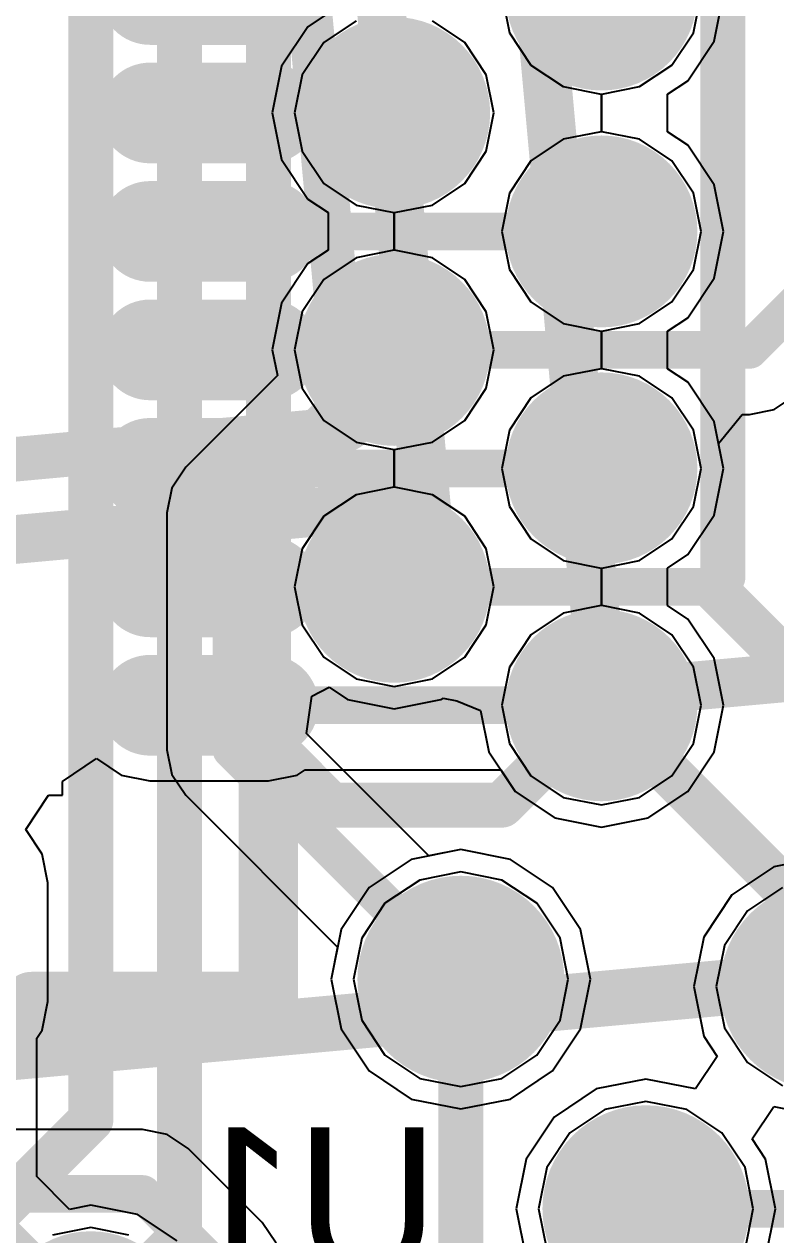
# Model space of a CAD drawing. Header units: millimetres. Extents: x 6 to 417, y 41 to 311.
# Drawn here: x 106.775 to 109.314, y 93.512 to 97.6 of the extents above; entities that cross this region are included whole.
import ezdxf

# ---------------------------------------------------------------- set-up
doc = ezdxf.new("R2010")
doc.units = ezdxf.units.MM
for name, color, linetype in [('BottomLayer', 5, 'Continuous'), ('BottomOverlay', 54, 'Continuous'), ('BottomPaste', 16, 'Continuous'), ('BottomSolder', 6, 'Continuous'), ('DrillDrawing', 1, 'Continuous'), ('KeepOutLayer', 6, 'Continuous'), ('Mechanical4', 56, 'Continuous'), ('MidLayer1', 16, 'Continuous'), ('MidLayer2', 76, 'Continuous'), ('MultiLayer', 9, 'Continuous'), ('TopLayer', 1, 'Continuous'), ('TopOverlay', 2, 'Continuous'), ('TopSolder', 216, 'Continuous')]:
    doc.layers.add(name, color=color, linetype=linetype)

msp = doc.modelspace()

# ---------------------------------------------------------------- linework, layer by layer
at = {"layer": 'BottomLayer'}
for p, q in [((109.30826754, 96.29887522), (109.37888716, 96.34606334)), ((109.12016784, 96.18413072), (109.20073664, 96.28230425999999)), ((109.20073664, 96.28230425999999), (109.22496316, 96.28230425999999)), ((109.22496316, 96.28230425999999), (109.30826754, 96.29887522)), ((109.1369039, 96.09999067999999), (109.12016784, 96.18413072)), ((109.1055476, 95.94235828), (109.1369039, 96.09999067999999)), ((109.01625644, 95.8087238), (109.1055476, 95.94235828)), ((108.94857306, 95.76349909999999), (109.01625644, 95.8087238)), ((108.94857306, 95.6364991), (108.94857306, 95.76349909999999)), ((109.01625898, 95.59127185999999), (108.94857306, 95.6364991)), ((109.10555014, 95.45763738), (109.01625898, 95.59127185999999)), ((109.13690644, 95.30000498), (109.10555014, 95.45763738)), ((109.10555014, 95.14237258), (109.13690644, 95.30000498)), ((106.90400006, 95.0424185), (107.01974786, 95.11975896)), ((107.01974786, 95.11975896), (107.1024401, 95.0645038)), ((109.01625898, 95.00873809999999), (109.10555014, 95.14237258)), ((107.69752654, 95.0645038), (107.7241813, 95.08231427999999)), ((107.7241813, 95.08231427999999), (108.38456352, 95.08231427999999)), ((108.38456352, 95.08231427999999), (108.43372522, 95.00873809999999)), ((106.90400006, 94.99599746), (106.90400006, 95.0424185)), ((107.1024401, 95.0645038), (107.19998372, 95.04510074)), ((107.19998372, 95.04510074), (107.59998292, 95.04510074)), ((107.59998292, 95.04510074), (107.69752654, 95.0645038)), ((108.43372522, 95.00873809999999), (108.5673597, 94.91944694)), ((108.8826245, 94.91944694), (109.01625898, 95.00873809999999)), ((106.78022078, 94.88023188), (106.85757394, 94.99599746)), ((106.85757394, 94.99599746), (106.90400006, 94.99599746)), ((108.5673597, 94.91944694), (108.7249921, 94.88809064)), ((108.7249921, 94.88809064), (108.8826245, 94.91944694)), ((106.83547594, 94.79753964), (106.78022078, 94.88023188)), ((106.854879, 94.69999602), (106.83547594, 94.79753964)), ((108.2499994, 94.81281265999999), (108.08245592, 94.77948531999999)), ((108.41754288, 94.77948531999999), (108.2499994, 94.81281265999999)), ((108.08245592, 94.77948531999999), (107.94041912, 94.68458075999999)), ((108.55957968, 94.68458075999999), (108.41754288, 94.77948531999999)), ((109.30745728, 94.7544841), (109.16542048, 94.65957954)), ((109.47500076, 94.78781144), (109.30745728, 94.7544841)), ((106.854879, 94.29999681999999), (106.854879, 94.69999602)), ((107.94041912, 94.68458075999999), (107.84551456, 94.54254395999999)), ((108.65448424, 94.54254395999999), (108.55957968, 94.68458075999999)), ((109.16542048, 94.65957954), (109.07051592, 94.51754274)), ((107.84551456, 94.54254395999999), (107.81218722, 94.37500048)), ((108.68781158, 94.37500048), (108.65448424, 94.54254395999999)), ((109.07051592, 94.51754274), (109.03718858, 94.34999925999999)), ((107.81218722, 94.37500048), (107.84551456, 94.20745699999999)), ((108.65448424, 94.20745699999999), (108.68781158, 94.37500048)), ((109.03718858, 94.34999925999999), (109.07051592, 94.18245578)), ((106.83547594, 94.2024532), (106.854879, 94.29999681999999)), ((106.81766546, 94.17579844), (106.83547594, 94.2024532)), ((107.84551456, 94.20745699999999), (107.94041912, 94.06542019999999)), ((108.55957968, 94.06542019999999), (108.65448424, 94.20745699999999)), ((109.07051592, 94.18245578), (109.11598446, 94.1144041)), ((106.81766546, 93.708474), (106.81766546, 94.17579844)), ((109.11598446, 94.1144041), (109.04254036, 94.0044856)), ((107.94041912, 94.06542019999999), (108.08245592, 93.97051563999999)), ((108.41754288, 93.97051563999999), (108.55957968, 94.06542019999999)), ((108.87499942, 94.03781294), (108.70745594, 94.0044856)), ((109.04254036, 94.0044856), (108.87499942, 94.03781294)), ((108.70745594, 94.0044856), (108.56541914, 93.90958103999999)), ((108.08245592, 93.97051563999999), (108.2499994, 93.93718829999999)), ((108.2499994, 93.93718829999999), (108.41754288, 93.97051563999999)), ((109.23401572, 93.83559591999999), (109.30745982, 93.94551442)), ((109.30745982, 93.94551442), (109.47500076, 93.91218708)), ((108.56541914, 93.90958103999999), (108.47051458, 93.76754423999999)), ((109.27948426, 93.76754423999999), (109.23401572, 93.83559591999999)), ((108.47051458, 93.76754423999999), (108.43718724, 93.60000076)), ((109.3128116, 93.60000076), (109.27948426, 93.76754423999999)), ((106.92845264, 93.59768681999999), (106.81766546, 93.708474)), ((106.99997904, 93.61191335999999), (106.92845264, 93.59768681999999)), ((107.15761144, 93.58055705999999), (106.99997904, 93.61191335999999)), ((107.29124592, 93.49126589999999), (107.15761144, 93.58055705999999)), ((108.43718724, 93.60000076), (108.47051458, 93.43245728)), ((109.27948426, 93.43245728), (109.3128116, 93.60000076))]:
    msp.add_line(p, q, dxfattribs=at)
for points, const_width in [([(108.59798702, 97.69999256, 1), (108.85198702, 97.69999256, 1)], 0.254), ([(107.89797826, 97.29998828, 1), (108.15197826, 97.29998828, 1)], 0.254), ([(107.14998382, 97.29999335999999, 1), (107.24998362, 97.29999335999999, 1)], 0.0999998), ([(107.54998302, 97.29999335999999, 1), (107.64998282, 97.29999335999999, 1)], 0.0999998), ([(107.39322946, 97.29998828, 1), (107.45672946, 97.29998828, 1)], 0.0635), ([(107.99322826, 97.29998828, 1), (108.05672826, 97.29998828, 1)], 0.0635), ([(108.59798956, 96.89999415999999, 1), (108.85198956, 96.89999415999999, 1)], 0.254), ([(107.14998382, 96.89999415999999, 1), (107.24998362, 96.89999415999999, 1)], 0.0999998), ([(107.54998302, 96.89999415999999, 1), (107.64998282, 96.89999415999999, 1)], 0.0999998), ([(107.39322946, 96.89999415999999, 1), (107.45672946, 96.89999415999999, 1)], 0.0635), ([(108.69323956, 96.89999415999999, 1), (108.75673956, 96.89999415999999, 1)], 0.0635), ([(107.89797826, 96.49998733999999, 1), (108.15197826, 96.49998733999999, 1)], 0.254), ([(107.14998382, 96.49999496, 1), (107.24998362, 96.49999496, 1)], 0.0999998), ([(107.54998302, 96.49999496, 1), (107.64998282, 96.49999496, 1)], 0.0999998), ([(107.39322946, 96.49999496, 1), (107.45672946, 96.49999496, 1)], 0.0635), ([(107.99322826, 96.49999496, 1), (108.05672826, 96.49999496, 1)], 0.0635), ([(107.99322826, 96.49998733999999, 1), (108.05672826, 96.49998733999999, 1)], 0.0635), ([(109.19321316, 96.49998733999999, 1), (109.25671316, 96.49998733999999, 1)], 0.0635), ([(109.19321316, 96.49998733999999, 1), (109.25671316, 96.49998733999999, 1)], 0.0635), ([(108.59798956, 96.09999067999999, 1), (108.85198956, 96.09999067999999, 1)], 0.254), ([(107.14998382, 96.09999576, 1), (107.24998362, 96.09999576, 1)], 0.0999998), ([(107.54998302, 96.09999576, 1), (107.64998282, 96.09999576, 1)], 0.0999998), ([(107.39322946, 96.09999576, 1), (107.45672946, 96.09999576, 1)], 0.0635), ([(107.39323454, 96.09999067999999, 1), (107.45673454, 96.09999067999999, 1)], 0.0635), ([(107.39323454, 96.09999067999999, 1), (107.45673454, 96.09999067999999, 1)], 0.0635), ([(108.69323956, 96.09999067999999, 1), (108.75673956, 96.09999067999999, 1)], 0.0635), ([(108.69323956, 96.09999067999999, 1), (108.75673956, 96.09999067999999, 1)], 0.0635), ([(108.69324718, 96.0999983, 1), (108.75674718, 96.0999983, 1)], 0.0635), ([(107.89797826, 95.6999864, 1), (108.15197826, 95.6999864, 1)], 0.254), ([(107.14998382, 95.69999655999999, 1), (107.24998362, 95.69999655999999, 1)], 0.0999998), ([(107.54998302, 95.69999655999999, 1), (107.64998282, 95.69999655999999, 1)], 0.0999998), ([(107.39322946, 95.69999401999999, 1), (107.45672946, 95.69999401999999, 1)], 0.0635), ([(107.99322826, 95.69999401999999, 1), (108.05672826, 95.69999401999999, 1)], 0.0635), ([(108.5979921, 95.30000498, 1), (108.8519921, 95.30000498, 1)], 0.254), ([(107.14998382, 95.29999735999999, 1), (107.24998362, 95.29999735999999, 1)], 0.0999998), ([(107.54998302, 95.29999735999999, 1), (107.64998282, 95.29999735999999, 1)], 0.0999998), ([(107.36823332, 95.29999735999999, 1), (107.43173332, 95.29999735999999, 1)], 0.0635), ([(108.69323448, 95.29999735999999, 1), (108.75673448, 95.29999735999999, 1)], 0.0635), ([(108.1102994, 94.37500048, 1), (108.3896994, 94.37500048, 1)], 0.2794), ([(109.33530076, 94.34999925999999, 1), (109.61470076, 94.34999925999999, 1)], 0.2794), ([(108.73529942, 93.60000076, 1), (109.01469942, 93.60000076, 1)], 0.2794)]:
    msp.add_lwpolyline(points, format="xyb", close=True, dxfattribs=dict(at, const_width=const_width))
for points, const_width in [([(107.59998292, 97.29999335999999), (107.19998372, 97.29999335999999)], 0.1999996), ([(107.42497946, 97.29998828), (108.02497826, 97.29998828)], 0.127), ([(109.22496316, 96.49998733999999), (109.97499214, 97.25001632)], 0.127), ([(107.59998292, 96.89999415999999), (107.19998372, 96.89999415999999)], 0.1999996), ([(107.42497946, 96.89999415999999), (108.72498956, 96.89999415999999)], 0.127), ([(107.59998292, 96.49999496), (107.19998372, 96.49999496)], 0.1999996), ([(107.42497946, 96.49999496), (108.02497826, 96.49999496)], 0.127), ([(108.02497826, 96.49998733999999), (109.22496316, 96.49998733999999)], 0.127), ([(107.59998292, 96.09999576), (107.19998372, 96.09999576)], 0.1999996), ([(107.42497946, 96.09999576), (107.42498454, 96.09999067999999)], 0.127), ([(107.42498454, 96.09999067999999), (108.72498956, 96.09999067999999)], 0.127), ([(108.72498956, 96.09999067999999), (108.72499718, 96.0999983)], 0.127), ([(107.59998292, 95.69999655999999), (107.19998372, 95.69999655999999)], 0.1999996), ([(107.42497946, 95.69999401999999), (108.02497826, 95.69999401999999)], 0.127), ([(107.59998292, 95.29999735999999), (107.19998372, 95.29999735999999)], 0.1999996), ([(107.39998332, 95.29999735999999), (108.72498448, 95.29999735999999)], 0.127), ([(106.59998238, 93.59999567999999), (106.99997904, 93.19999901999999)], 0.1524)]:
    msp.add_lwpolyline(points, dxfattribs=dict(at, const_width=const_width))
at = {"layer": 'BottomOverlay', "const_width": 0.1999996}
for points in [[(107.59998292, 94.29999681999999), (107.59998292, 95.09999776)], [(106.79998198, 94.29999681999999), (107.59998292, 94.29999681999999)]]:
    msp.add_lwpolyline(points, dxfattribs=at)
at = {"layer": 'BottomOverlay', "const_width": 0.0999998}
for points in [[(107.54998302, 95.09999776, 1), (107.64998282, 95.09999776, 1)], [(106.74998208, 94.29999681999999, 1), (106.84998188, 94.29999681999999, 1)], [(107.54998302, 94.29999681999999, 1), (107.64998282, 94.29999681999999, 1)], [(107.54998302, 94.29999681999999, 1), (107.64998282, 94.29999681999999, 1)]]:
    msp.add_lwpolyline(points, format="xyb", close=True, dxfattribs=at)
at = {"layer": 'BottomPaste', "const_width": 0.0999998}
for points in [[(107.59998292, 97.29999335999999), (107.19998372, 97.29999335999999)], [(107.59998292, 96.89999415999999), (107.19998372, 96.89999415999999)], [(107.59998292, 96.49999496), (107.19998372, 96.49999496)], [(107.59998292, 96.09999576), (107.19998372, 96.09999576)], [(107.59998292, 95.69999655999999), (107.19998372, 95.69999655999999)], [(107.59998292, 95.29999735999999), (107.19998372, 95.29999735999999)]]:
    msp.add_lwpolyline(points, dxfattribs=at)
at = {"layer": 'BottomPaste', "const_width": 0.0499999}
for points in [[(107.17498504, 97.29999335999999, 1), (107.2249824, 97.29999335999999, 1)], [(107.57498424, 97.29999335999999, 1), (107.6249816, 97.29999335999999, 1)], [(107.17498504, 96.89999415999999, 1), (107.2249824, 96.89999415999999, 1)], [(107.57498424, 96.89999415999999, 1), (107.6249816, 96.89999415999999, 1)], [(107.17498504, 96.49999496, 1), (107.2249824, 96.49999496, 1)], [(107.57498424, 96.49999496, 1), (107.6249816, 96.49999496, 1)], [(107.17498504, 96.09999576, 1), (107.2249824, 96.09999576, 1)], [(107.57498424, 96.09999576, 1), (107.6249816, 96.09999576, 1)], [(107.17498504, 95.69999655999999, 1), (107.2249824, 95.69999655999999, 1)], [(107.57498424, 95.69999655999999, 1), (107.6249816, 95.69999655999999, 1)], [(107.17498504, 95.29999735999999, 1), (107.2249824, 95.29999735999999, 1)], [(107.57498424, 95.29999735999999, 1), (107.6249816, 95.29999735999999, 1)]]:
    msp.add_lwpolyline(points, format="xyb", close=True, dxfattribs=at)
at = {"layer": 'BottomSolder'}
for points, const_width in [([(108.56298836, 97.69999256, 1), (108.88698568, 97.69999256, 1)], 0.32399986), ([(107.11498516, 97.69999256, 1), (107.28498228, 97.69999256, 1)], 0.16999966), ([(107.51498436, 97.69999256, 1), (107.68498148, 97.69999256, 1)], 0.16999966), ([(107.8629796, 97.29998828, 1), (108.18697692, 97.29998828, 1)], 0.32399986), ([(107.11498516, 97.29999335999999, 1), (107.28498228, 97.29999335999999, 1)], 0.16999966), ([(107.51498436, 97.29999335999999, 1), (107.68498148, 97.29999335999999, 1)], 0.16999966), ([(108.5629909, 96.89999415999999, 1), (108.88698822, 96.89999415999999, 1)], 0.32399986), ([(107.11498516, 96.89999415999999, 1), (107.28498228, 96.89999415999999, 1)], 0.16999966), ([(107.51498436, 96.89999415999999, 1), (107.68498148, 96.89999415999999, 1)], 0.16999966), ([(107.8629796, 96.49998733999999, 1), (108.18697692, 96.49998733999999, 1)], 0.32399986), ([(107.11498516, 96.49999496, 1), (107.28498228, 96.49999496, 1)], 0.16999966), ([(107.51498436, 96.49999496, 1), (107.68498148, 96.49999496, 1)], 0.16999966), ([(108.5629909, 96.09999067999999, 1), (108.88698822, 96.09999067999999, 1)], 0.32399986), ([(107.11498516, 96.09999576, 1), (107.28498228, 96.09999576, 1)], 0.16999966), ([(107.51498436, 96.09999576, 1), (107.68498148, 96.09999576, 1)], 0.16999966), ([(107.8629796, 95.6999864, 1), (108.18697692, 95.6999864, 1)], 0.32399986), ([(107.11498516, 95.69999655999999, 1), (107.28498228, 95.69999655999999, 1)], 0.16999966), ([(107.51498436, 95.69999655999999, 1), (107.68498148, 95.69999655999999, 1)], 0.16999966), ([(108.56299344, 95.30000498, 1), (108.88699076, 95.30000498, 1)], 0.32399986), ([(107.11498516, 95.29999735999999, 1), (107.28498228, 95.29999735999999, 1)], 0.16999966), ([(107.51498436, 95.29999735999999, 1), (107.68498148, 95.29999735999999, 1)], 0.16999966), ([(108.07530074, 94.37500048, 1), (108.42469806, 94.37500048, 1)], 0.34939986), ([(109.3003021, 94.34999925999999, 1), (109.64969942, 94.34999925999999, 1)], 0.34939986), ([(108.70030076, 93.60000076, 1), (109.04969808, 93.60000076, 1)], 0.34939986), ([(106.83798038, 93.19999901999999, 1), (107.1619777, 93.19999901999999, 1)], 0.32399986)]:
    msp.add_lwpolyline(points, format="xyb", close=True, dxfattribs=dict(at, const_width=const_width))
at = {"layer": 'BottomSolder', "const_width": 0.33999932}
for points in [[(107.59998292, 97.69999256), (107.19998372, 97.69999256)], [(107.59998292, 97.29999335999999), (107.19998372, 97.29999335999999)], [(107.59998292, 96.89999415999999), (107.19998372, 96.89999415999999)], [(107.59998292, 96.49999496), (107.19998372, 96.49999496)], [(107.59998292, 96.09999576), (107.19998372, 96.09999576)], [(107.59998292, 95.69999655999999), (107.19998372, 95.69999655999999)], [(107.59998292, 95.29999735999999), (107.19998372, 95.29999735999999)]]:
    msp.add_lwpolyline(points, dxfattribs=at)
at = {"layer": 'DrillDrawing', "const_width": 0.0999998}
for points in [[(119.98573666, 98.99999758, -39.99635117031188), (119.98573666, 101.00000374)], [(119.98186824, 99.00000012, -39.98872022724051), (119.98186824, 101.0000012)]]:
    msp.add_lwpolyline(points, format="xyb", dxfattribs=at)
at = {"layer": 'DrillDrawing', "const_width": 0.1524}
for points in [[(108.64878702, 97.69999256, 1), (108.80118702, 97.69999256, 1)], [(107.94877826, 97.29998828, 1), (108.10117826, 97.29998828, 1)], [(108.64878956, 96.89999415999999, 1), (108.80118956, 96.89999415999999, 1)], [(107.94877826, 96.49998733999999, 1), (108.10117826, 96.49998733999999, 1)], [(108.64878956, 96.09999067999999, 1), (108.80118956, 96.09999067999999, 1)], [(107.94877826, 95.6999864, 1), (108.10117826, 95.6999864, 1)], [(108.6487921, 95.30000498, 1), (108.8011921, 95.30000498, 1)], [(108.1737994, 94.37500048, 1), (108.3261994, 94.37500048, 1)], [(108.79879942, 93.60000076, 1), (108.95119942, 93.60000076, 1)]]:
    msp.add_lwpolyline(points, format="xyb", close=True, dxfattribs=at)
at = {"layer": 'KeepOutLayer', "const_width": 0.0999998}
msp.add_lwpolyline([(119.98573666, 98.99999758, -39.99635117031188), (119.98573666, 101.00000374)], format="xyb", dxfattribs=at)
at = {"layer": 'Mechanical4', "const_width": 0.0999998}
for points in [[(106.86915126, 107.16315118), (107.8756669, 96.2092945)], [(108.45078386, 98.75829879999999), (108.75810608, 95.37221464)], [(107.8532387, 98.70406725999999), (108.09729206, 96.01508609999999)], [(108.3923029, 98.68814146), (108.69962258, 95.30205984)], [(107.92339604, 98.64558376), (108.1674494, 95.95660514)], [(92.93858476, 94.83676994), (107.8756669, 96.2092945)], [(92.76026406, 94.62308736), (108.09729206, 96.01508609999999)], [(108.09729206, 96.01508609999999), (108.1674494, 95.95660514)], [(92.70178055999999, 94.55292748), (108.1674494, 95.95660514)], [(108.75810608, 95.37221464), (109.38578072, 95.42918429999999)], [(108.69962258, 95.30205984), (108.75810608, 95.37221464)], [(108.69962258, 95.30205984), (109.39162018, 95.36486388)], [(91.74377638, 92.81189463999999), (109.39396714, 94.41383708)], [(91.69751536, 92.71918717999999), (109.46839422, 94.3320821)]]:
    msp.add_lwpolyline(points, dxfattribs=at)
at = {"layer": 'Mechanical4', "const_width": 0.0499999}
for points in [[(107.85066822, 96.2092945, 1), (107.90066558, 96.2092945, 1)], [(107.85066822, 96.2092945, 1), (107.90066558, 96.2092945, 1)], [(108.07229338, 96.01508609999999, 1), (108.12229074, 96.01508609999999, 1)], [(108.07229338, 96.01508609999999, 1), (108.12229074, 96.01508609999999, 1)], [(108.07229338, 96.01508609999999, 1), (108.12229074, 96.01508609999999, 1)], [(108.14245072, 95.95660514, 1), (108.19244808, 95.95660514, 1)], [(108.14245072, 95.95660514, 1), (108.19244808, 95.95660514, 1)], [(108.14245072, 95.95660514, 1), (108.19244808, 95.95660514, 1)], [(108.7331074, 95.37221464, 1), (108.78310476, 95.37221464, 1)], [(108.7331074, 95.37221464, 1), (108.78310476, 95.37221464, 1)], [(108.7331074, 95.37221464, 1), (108.78310476, 95.37221464, 1)], [(108.6746239, 95.30205984, 1), (108.72462126, 95.30205984, 1)], [(108.6746239, 95.30205984, 1), (108.72462126, 95.30205984, 1)], [(108.6746239, 95.30205984, 1), (108.72462126, 95.30205984, 1)]]:
    msp.add_lwpolyline(points, format="xyb", close=True, dxfattribs=at)
at = {"layer": 'MidLayer1'}
for p, q in [((108.38831764, 97.69999256), (108.41394624, 97.57115359999999)), ((109.0360278, 97.57115359999999), (109.0616564, 97.69999256)), ((107.8961393, 97.61102905999999), (107.78691676, 97.53804978)), ((108.26303976, 97.53804978), (108.15381722, 97.61102905999999)), ((107.78691676, 97.53804978), (107.71393748, 97.42882723999999)), ((108.33601904, 97.42882723999999), (108.26303976, 97.53804978)), ((108.41394624, 97.57115359999999), (108.48692552, 97.46193106)), ((108.96304852, 97.46193106), (109.0360278, 97.57115359999999)), ((108.48692552, 97.46193106), (108.59614806, 97.38895178)), ((108.85382598, 97.38895178), (108.96304852, 97.46193106)), ((107.71393748, 97.42882723999999), (107.68830888, 97.29998828)), ((108.36164764, 97.29998828), (108.33601904, 97.42882723999999)), ((108.59614806, 97.38895178), (108.7241285, 97.36349335999999)), ((108.72584808, 97.36349335999999), (108.85382598, 97.38895178)), ((108.7241285, 97.36349335999999), (108.7241285, 97.23649336)), ((108.72584808, 97.23649336), (108.72584808, 97.36349335999999)), ((107.68830888, 97.29998828), (107.71393748, 97.17114932)), ((108.33601904, 97.17114932), (108.36164764, 97.29998828)), ((108.5961506, 97.21103493999999), (108.48692806, 97.13805565999999)), ((108.7241285, 97.23649336), (108.5961506, 97.21103493999999)), ((108.85382852, 97.21103493999999), (108.72584808, 97.23649336)), ((108.96305106, 97.13805565999999), (108.85382852, 97.21103493999999)), ((107.71393748, 97.17114932), (107.78691676, 97.06192678)), ((108.26303976, 97.06192678), (108.33601904, 97.17114932)), ((108.48692806, 97.13805565999999), (108.41394878, 97.02883312)), ((109.03603034, 97.02883312), (108.96305106, 97.13805565999999)), ((107.78691676, 97.06192678), (107.8961393, 96.9889475)), ((108.15381722, 96.9889475), (108.26303976, 97.06192678)), ((108.41394878, 97.02883312), (108.38832018, 96.89999415999999)), ((109.06165894, 96.89999415999999), (109.03603034, 97.02883312)), ((107.8961393, 96.9889475), (108.02412482, 96.96348907999999)), ((108.02412482, 96.96348907999999), (108.02412482, 96.83648654)), ((108.0258317, 96.96348907999999), (108.15381722, 96.9889475)), ((108.0258317, 96.83648654), (108.0258317, 96.96348907999999)), ((108.38832018, 96.89999415999999), (108.41394878, 96.7711552)), ((109.03603034, 96.7711552), (109.06165894, 96.89999415999999)), ((108.02412482, 96.83648654), (107.8961393, 96.81102811999999)), ((108.15381722, 96.81102811999999), (108.0258317, 96.83648654)), ((107.8961393, 96.81102811999999), (107.78691676, 96.73804883999999)), ((108.26303976, 96.73804883999999), (108.15381722, 96.81102811999999)), ((108.41394878, 96.7711552), (108.48692806, 96.66193265999999)), ((108.96305106, 96.66193265999999), (109.03603034, 96.7711552)), ((107.78691676, 96.73804883999999), (107.71393748, 96.6288263)), ((108.33601904, 96.6288263), (108.26303976, 96.73804883999999)), ((108.48692806, 96.66193265999999), (108.5961506, 96.58895337999999)), ((108.85382852, 96.58895337999999), (108.96305106, 96.66193265999999)), ((107.71393748, 96.6288263), (107.68830888, 96.49998733999999)), ((108.36164764, 96.49998733999999), (108.33601904, 96.6288263)), ((108.5961506, 96.58895337999999), (108.72414374, 96.56349241999999)), ((108.72414374, 96.56349241999999), (108.72414374, 96.43649242)), ((108.72583538, 96.56349241999999), (108.85382852, 96.58895337999999)), ((108.72583538, 96.43649242), (108.72583538, 96.56349241999999)), ((107.68830888, 96.49998733999999), (107.71393748, 96.37114838)), ((108.33601904, 96.37114838), (108.36164764, 96.49998733999999)), ((108.72414374, 96.43649242), (108.5961506, 96.41103145999999)), ((108.85382852, 96.41103145999999), (108.72583538, 96.43649242)), ((108.5961506, 96.41103145999999), (108.48692806, 96.33805217999999)), ((108.96305106, 96.33805217999999), (108.85382852, 96.41103145999999)), ((107.71393748, 96.37114838), (107.78691676, 96.26192583999999)), ((108.26303976, 96.26192583999999), (108.33601904, 96.37114838)), ((108.48692806, 96.33805217999999), (108.41394878, 96.22882964)), ((109.03603034, 96.22882964), (108.96305106, 96.33805217999999)), ((107.78691676, 96.26192583999999), (107.8961393, 96.18894655999999)), ((108.15381722, 96.18894655999999), (108.26303976, 96.26192583999999)), ((108.41394878, 96.22882964), (108.38832018, 96.09999067999999)), ((109.06165894, 96.09999067999999), (109.03603034, 96.22882964)), ((107.8961393, 96.18894655999999), (108.02412482, 96.16348814)), ((108.0258317, 96.16348814), (108.15381722, 96.18894655999999)), ((108.02412482, 96.16348814), (108.02412482, 96.03648559999999)), ((108.0258317, 96.03648559999999), (108.0258317, 96.16348814)), ((108.38832018, 96.09999067999999), (108.41394878, 95.97115172)), ((109.03603034, 95.97115172), (109.06165894, 96.09999067999999)), ((108.02412482, 96.03648559999999), (107.8961393, 96.01102718)), ((108.15381722, 96.01102718), (108.0258317, 96.03648559999999)), ((107.8961393, 96.01102718), (107.78691676, 95.9380479)), ((108.26303976, 95.9380479), (108.15381722, 96.01102718)), ((107.78691676, 95.9380479), (107.71393748, 95.82882536)), ((108.33601904, 95.82882536), (108.26303976, 95.9380479)), ((108.41394878, 95.97115172), (108.48692806, 95.86192917999999)), ((108.96305106, 95.86192917999999), (109.03603034, 95.97115172)), ((108.48692806, 95.86192917999999), (108.5961506, 95.78894989999999)), ((108.85382852, 95.78894989999999), (108.96305106, 95.86192917999999)), ((107.71393748, 95.82882536), (107.68830888, 95.6999864)), ((108.36164764, 95.6999864), (108.33601904, 95.82882536)), ((108.5961506, 95.78894989999999), (108.72410056, 95.76349909999999)), ((108.7258811, 95.76349909999999), (108.85382852, 95.78894989999999)), ((108.72410056, 95.76349909999999), (108.72410056, 95.63649656)), ((108.7258811, 95.63649656), (108.7258811, 95.76349909999999)), ((107.68830888, 95.6999864), (107.71393748, 95.57114743999999)), ((108.33601904, 95.57114743999999), (108.36164764, 95.6999864)), ((108.59615314, 95.61104576), (108.4869306, 95.53806648)), ((108.72410056, 95.63649656), (108.59615314, 95.61104576)), ((108.85383106, 95.61104576), (108.7258811, 95.63649656)), ((108.9630536, 95.53806648), (108.85383106, 95.61104576)), ((107.71393748, 95.57114743999999), (107.78691676, 95.4619249)), ((108.26303976, 95.4619249), (108.33601904, 95.57114743999999)), ((108.4869306, 95.53806648), (108.41395132, 95.42884394)), ((109.03603288, 95.42884394), (108.9630536, 95.53806648)), ((107.78691676, 95.4619249), (107.8961393, 95.38894562)), ((108.15381722, 95.38894562), (108.26303976, 95.4619249)), ((108.41395132, 95.42884394), (108.38832272, 95.30000498)), ((109.06166148, 95.30000498), (109.03603288, 95.42884394)), ((107.8961393, 95.38894562), (108.02497826, 95.36331702)), ((108.02497826, 95.36331702), (108.15381722, 95.38894562)), ((108.38832272, 95.30000498), (108.41395132, 95.17116602)), ((109.03603288, 95.17116602), (109.06166148, 95.30000498)), ((108.41395132, 95.17116602), (108.4869306, 95.06194348)), ((108.9630536, 95.06194348), (109.03603288, 95.17116602)), ((108.4869306, 95.06194348), (108.59615314, 94.9889642)), ((108.85383106, 94.9889642), (108.9630536, 95.06194348)), ((108.59615314, 94.9889642), (108.7249921, 94.9633356)), ((108.7249921, 94.9633356), (108.85383106, 94.9889642)), ((108.2499994, 94.7375677), (108.1112519, 94.70996806)), ((108.3887469, 94.70996806), (108.2499994, 94.7375677)), ((108.1112519, 94.70996806), (107.9936245, 94.63137538)), ((108.5063743, 94.63137538), (108.3887469, 94.70996806)), ((109.33625326, 94.68496684), (109.21862586, 94.60637416)), ((107.9936245, 94.63137538), (107.91503182, 94.51374797999999)), ((108.58496698, 94.51374797999999), (108.5063743, 94.63137538)), ((109.21862586, 94.60637416), (109.14003318, 94.48874676)), ((107.91503182, 94.51374797999999), (107.88743218, 94.37500048)), ((108.61256662, 94.37500048), (108.58496698, 94.51374797999999)), ((109.14003318, 94.48874676), (109.11243354, 94.34999925999999)), ((107.88743218, 94.37500048), (107.91503182, 94.23625297999999)), ((108.58496698, 94.23625297999999), (108.61256662, 94.37500048)), ((109.11243354, 94.34999925999999), (109.14003318, 94.21125176)), ((107.91503182, 94.23625297999999), (107.9936245, 94.11862558)), ((108.5063743, 94.11862558), (108.58496698, 94.23625297999999)), ((109.14003318, 94.21125176), (109.21862586, 94.09362435999999)), ((107.9936245, 94.11862558), (108.1112519, 94.0400329)), ((108.3887469, 94.0400329), (108.5063743, 94.11862558)), ((109.21862586, 94.09362435999999), (109.33625326, 94.01503167999999)), ((108.1112519, 94.0400329), (108.2499994, 94.01243326)), ((108.2499994, 94.01243326), (108.3887469, 94.0400329)), ((108.73625192, 93.93496834), (108.61862452, 93.85637566)), ((108.87499942, 93.96256797999999), (108.73625192, 93.93496834)), ((109.01374692, 93.93496834), (108.87499942, 93.96256797999999)), ((109.13137432, 93.85637566), (109.01374692, 93.93496834)), ((108.61862452, 93.85637566), (108.54003184, 93.73874826)), ((109.209967, 93.73874826), (109.13137432, 93.85637566)), ((108.54003184, 93.73874826), (108.5124322, 93.60000076)), ((109.23756664, 93.60000076), (109.209967, 93.73874826)), ((108.5124322, 93.60000076), (108.54003184, 93.46125325999999)), ((109.209967, 93.46125325999999), (109.23756664, 93.60000076)), ((106.99997904, 93.5366684), (106.87114008, 93.51103979999999)), ((107.128818, 93.51103979999999), (106.99997904, 93.5366684))]:
    msp.add_line(p, q, dxfattribs=at)
for points, const_width in [([(108.59798702, 97.69999256, 1), (108.85198702, 97.69999256, 1)], 0.254), ([(107.89797826, 97.29998828, 1), (108.15197826, 97.29998828, 1)], 0.254), ([(108.59798956, 96.89999415999999, 1), (108.85198956, 96.89999415999999, 1)], 0.254), ([(107.89797826, 96.49998733999999, 1), (108.15197826, 96.49998733999999, 1)], 0.254), ([(108.59798956, 96.09999067999999, 1), (108.85198956, 96.09999067999999, 1)], 0.254), ([(107.89797826, 95.6999864, 1), (108.15197826, 95.6999864, 1)], 0.254), ([(108.5979921, 95.30000498, 1), (108.8519921, 95.30000498, 1)], 0.254), ([(108.1102994, 94.37500048, 1), (108.3896994, 94.37500048, 1)], 0.2794), ([(109.33530076, 94.34999925999999, 1), (109.61470076, 94.34999925999999, 1)], 0.2794), ([(108.73529942, 93.60000076, 1), (109.01469942, 93.60000076, 1)], 0.2794)]:
    msp.add_lwpolyline(points, format="xyb", close=True, dxfattribs=dict(at, const_width=const_width))
at = {"layer": 'MidLayer2'}
for points, const_width in [([(107.29999876, 93.50001874), (107.29999876, 100.78398182)], 0.1524), ([(107.6000007, 95.1749811), (107.6000007, 100.67501328)], 0.1524), ([(106.99999936, 93.90000015999999), (106.99999936, 99.89998054)], 0.1524), ([(109.1351894, 95.73517555999999), (109.1351894, 99.46989758)], 0.1524), ([(109.10000024, 95.6999864), (110.02499966, 94.77498698)], 0.1524), ([(109.10000024, 95.6999864), (109.1351894, 95.73517555999999)], 0.127), ([(108.02497826, 95.6999864), (109.10000024, 95.6999864)], 0.127), ([(108.38803316, 94.96304604), (108.7249921, 95.30000498)], 0.1524), ([(108.7249921, 95.30000498), (109.47500076, 94.54999631999999)], 0.1524), ([(107.6000007, 95.1749811), (107.81193576, 94.96304604)], 0.1524), ([(107.81193576, 94.96304604), (108.38803316, 94.96304604)], 0.1524), ([(108.2499994, 92.6749988), (108.2499994, 94.37500048)], 0.1524), ([(106.6024792, 93.50247999999999), (106.99999936, 93.90000015999999)], 0.1524), ([(108.87499942, 92.79999982), (108.87499942, 93.60000076)], 0.1524), ([(106.99997904, 93.19999901999999), (107.29999876, 93.50001874)], 0.1524)]:
    msp.add_lwpolyline(points, dxfattribs=dict(at, const_width=const_width))
for points, const_width in [([(108.59798702, 97.69999256, 1), (108.85198702, 97.69999256, 1)], 0.254), ([(107.89797826, 97.29998828, 1), (108.15197826, 97.29998828, 1)], 0.254), ([(108.59798956, 96.89999415999999, 1), (108.85198956, 96.89999415999999, 1)], 0.254), ([(107.89797826, 96.49998733999999, 1), (108.15197826, 96.49998733999999, 1)], 0.254), ([(108.59798956, 96.09999067999999, 1), (108.85198956, 96.09999067999999, 1)], 0.254), ([(107.89797826, 95.6999864, 1), (108.15197826, 95.6999864, 1)], 0.254), ([(109.06190024, 95.6999864, 1), (109.13810024, 95.6999864, 1)], 0.07619999999999999), ([(109.0970894, 95.73517555999999, 1), (109.1732894, 95.73517555999999, 1)], 0.07619999999999999), ([(109.1034394, 95.73517555999999, 1), (109.1669394, 95.73517555999999, 1)], 0.0635), ([(107.99322826, 95.6999864, 1), (108.05672826, 95.6999864, 1)], 0.0635), ([(109.06825024, 95.6999864, 1), (109.13175024, 95.6999864, 1)], 0.0635), ([(109.06825024, 95.6999864, 1), (109.13175024, 95.6999864, 1)], 0.0635), ([(108.5979921, 95.30000498, 1), (108.8519921, 95.30000498, 1)], 0.254), ([(108.6868921, 95.30000498, 1), (108.7630921, 95.30000498, 1)], 0.07619999999999999), ([(108.6868921, 95.30000498, 1), (108.7630921, 95.30000498, 1)], 0.07619999999999999), ([(107.5619007, 95.1749811, 1), (107.6381007, 95.1749811, 1)], 0.07619999999999999), ([(107.5619007, 95.1749811, 1), (107.6381007, 95.1749811, 1)], 0.07619999999999999), ([(107.77383576, 94.96304604, 1), (107.85003576, 94.96304604, 1)], 0.07619999999999999), ([(107.77383576, 94.96304604, 1), (107.85003576, 94.96304604, 1)], 0.07619999999999999), ([(108.34993316, 94.96304604, 1), (108.42613316, 94.96304604, 1)], 0.07619999999999999), ([(108.34993316, 94.96304604, 1), (108.42613316, 94.96304604, 1)], 0.07619999999999999), ([(108.1102994, 94.37500048, 1), (108.3896994, 94.37500048, 1)], 0.2794), ([(109.33530076, 94.34999925999999, 1), (109.61470076, 94.34999925999999, 1)], 0.2794), ([(108.2118994, 94.37500048, 1), (108.2880994, 94.37500048, 1)], 0.07619999999999999), ([(106.96189936, 93.90000015999999, 1), (107.03809936, 93.90000015999999, 1)], 0.07619999999999999), ([(106.96189936, 93.90000015999999, 1), (107.03809936, 93.90000015999999, 1)], 0.07619999999999999), ([(108.73529942, 93.60000076, 1), (109.01469942, 93.60000076, 1)], 0.2794), ([(108.83689942, 93.60000076, 1), (108.91309942, 93.60000076, 1)], 0.07619999999999999), ([(107.26189876, 93.50001874, 1), (107.33809876, 93.50001874, 1)], 0.07619999999999999), ([(107.26189876, 93.50001874, 1), (107.33809876, 93.50001874, 1)], 0.07619999999999999)]:
    msp.add_lwpolyline(points, format="xyb", close=True, dxfattribs=dict(at, const_width=const_width))
at = {"layer": 'MultiLayer'}
for points, const_width in [([(108.59798702, 97.69999256, 1), (108.85198702, 97.69999256, 1)], 0.254), ([(107.89797826, 97.29998828, 1), (108.15197826, 97.29998828, 1)], 0.254), ([(108.59798956, 96.89999415999999, 1), (108.85198956, 96.89999415999999, 1)], 0.254), ([(107.89797826, 96.49998733999999, 1), (108.15197826, 96.49998733999999, 1)], 0.254), ([(108.59798956, 96.09999067999999, 1), (108.85198956, 96.09999067999999, 1)], 0.254), ([(107.89797826, 95.6999864, 1), (108.15197826, 95.6999864, 1)], 0.254), ([(108.5979921, 95.30000498, 1), (108.8519921, 95.30000498, 1)], 0.254), ([(108.1102994, 94.37500048, 1), (108.3896994, 94.37500048, 1)], 0.2794), ([(109.33530076, 94.34999925999999, 1), (109.61470076, 94.34999925999999, 1)], 0.2794), ([(108.73529942, 93.60000076, 1), (109.01469942, 93.60000076, 1)], 0.2794)]:
    msp.add_lwpolyline(points, format="xyb", close=True, dxfattribs=dict(at, const_width=const_width))
at = {"layer": 'TopLayer'}
for p, q in [((109.10554506, 97.54236016), (109.13690136, 97.69999256)), ((107.80140746, 97.63648748), (107.73371138, 97.59125515999999)), ((107.73371138, 97.59125515999999), (107.64442022, 97.45762067999999)), ((109.0162539, 97.40872567999999), (109.10554506, 97.54236016)), ((107.64442022, 97.45762067999999), (107.61306392, 97.29998828)), ((108.94856036, 97.36349589999999), (109.0162539, 97.40872567999999)), ((108.94856036, 97.23649336), (108.94856036, 97.36349589999999)), ((107.61306392, 97.29998828), (107.64442022, 97.14235588)), ((109.01625644, 97.19126104), (108.94856036, 97.23649336)), ((109.1055476, 97.05762655999999), (109.01625644, 97.19126104)), ((107.64442022, 97.14235588), (107.73371138, 97.0087214)), ((109.1369039, 96.89999415999999), (109.1055476, 97.05762655999999)), ((107.73371138, 97.0087214), (107.80140746, 96.96348907999999)), ((107.80140746, 96.96348907999999), (107.80140746, 96.83648654)), ((109.1055476, 96.74236176), (109.1369039, 96.89999415999999)), ((107.80140746, 96.83648654), (107.73371138, 96.79125422)), ((107.73371138, 96.79125422), (107.64442022, 96.65761974)), ((109.01625644, 96.60872728), (109.1055476, 96.74236176)), ((107.64442022, 96.65761974), (107.61306392, 96.49998733999999)), ((108.94855782, 96.56349241999999), (109.01625644, 96.60872728)), ((108.94855782, 96.43649242), (108.94855782, 96.56349241999999)), ((107.61306392, 96.49998733999999), (107.63033084, 96.41318792)), ((109.01625644, 96.39125756), (108.94855782, 96.43649242)), ((107.63033084, 96.41318792), (107.32107568, 96.10393275999999)), ((109.1055476, 96.25762307999999), (109.01625644, 96.39125756)), ((109.1369039, 96.09999067999999), (109.1055476, 96.25762307999999)), ((107.32107568, 96.10393275999999), (107.27388756, 96.03331313999999)), ((109.1055476, 95.94235828), (109.1369039, 96.09999067999999)), ((107.27388756, 96.03331313999999), (107.2573166, 95.95000875999999)), ((107.2573166, 95.95000875999999), (107.2573166, 95.1500002)), ((109.01625644, 95.8087238), (109.1055476, 95.94235828)), ((108.94857306, 95.76349909999999), (109.01625644, 95.8087238)), ((108.94857306, 95.6364991), (108.94857306, 95.76349909999999)), ((109.01625898, 95.59127185999999), (108.94857306, 95.6364991)), ((109.10555014, 95.45763738), (109.01625898, 95.59127185999999)), ((109.13690644, 95.30000498), (109.10555014, 95.45763738)), ((107.72813608, 95.2047118), (107.74677206, 95.33033766)), ((107.74677206, 95.33033766), (107.80468914, 95.36129518)), ((107.80468914, 95.36129518), (107.86734586, 95.31942835999999)), ((108.18261066, 95.31942835999999), (108.19013922, 95.3244601)), ((108.19013922, 95.3244601), (108.23632658, 95.31527038)), ((107.86734586, 95.31942835999999), (108.02497826, 95.28807205999999)), ((108.02497826, 95.28807205999999), (108.18261066, 95.31942835999999)), ((108.23632658, 95.31527038), (108.31665916, 95.28199638)), ((109.10555014, 95.14237258), (109.13690644, 95.30000498)), ((108.31665916, 95.28199638), (108.34443406, 95.14237258)), ((108.14159728, 94.7912506), (107.72813608, 95.2047118)), ((107.2573166, 95.1500002), (107.27388756, 95.06669581999999)), ((108.34443406, 95.14237258), (108.43372522, 95.00873809999999)), ((109.01625898, 95.00873809999999), (109.10555014, 95.14237258)), ((107.27388756, 95.06669581999999), (107.32107568, 94.99607619999999)), ((108.43372522, 95.00873809999999), (108.5673597, 94.91944694)), ((108.8826245, 94.91944694), (109.01625898, 95.00873809999999)), ((107.32107568, 94.99607619999999), (107.83374928, 94.48340259999999)), ((108.5673597, 94.91944694), (108.7249921, 94.88809064)), ((108.7249921, 94.88809064), (108.8826245, 94.91944694)), ((108.2499994, 94.81281265999999), (108.14159728, 94.7912506)), ((108.41754288, 94.77948531999999), (108.2499994, 94.81281265999999)), ((108.55957968, 94.68458075999999), (108.41754288, 94.77948531999999)), ((109.30745728, 94.7544841), (109.16542048, 94.65957954)), ((109.47500076, 94.78781144), (109.30745728, 94.7544841)), ((108.65448424, 94.54254395999999), (108.55957968, 94.68458075999999)), ((109.16542048, 94.65957954), (109.07051592, 94.51754274)), ((108.68781158, 94.37500048), (108.65448424, 94.54254395999999)), ((109.07051592, 94.51754274), (109.03718858, 94.34999925999999)), ((107.83374928, 94.48340259999999), (107.81218722, 94.37500048)), ((107.81218722, 94.37500048), (107.84551456, 94.20745699999999)), ((108.65448424, 94.20745699999999), (108.68781158, 94.37500048)), ((109.03718858, 94.34999925999999), (109.07051592, 94.18245578)), ((107.84551456, 94.20745699999999), (107.94041912, 94.06542019999999)), ((108.55957968, 94.06542019999999), (108.65448424, 94.20745699999999)), ((109.07051592, 94.18245578), (109.11598446, 94.1144041)), ((109.11598446, 94.1144041), (109.04254036, 94.0044856)), ((107.94041912, 94.06542019999999), (108.08245592, 93.97051563999999)), ((108.41754288, 93.97051563999999), (108.55957968, 94.06542019999999)), ((108.87499942, 94.03781294), (108.70745594, 94.0044856)), ((109.04254036, 94.0044856), (108.87499942, 94.03781294)), ((108.70745594, 94.0044856), (108.56541914, 93.90958103999999)), ((108.08245592, 93.97051563999999), (108.2499994, 93.93718829999999)), ((108.2499994, 93.93718829999999), (108.41754288, 93.97051563999999)), ((108.56541914, 93.90958103999999), (108.47051458, 93.76754423999999)), ((107.17500028, 93.86768373999999), (106.64998228, 93.86768373999999)), ((107.25830466, 93.85111278), (107.17500028, 93.86768373999999)), ((107.32892428, 93.80392465999999), (107.25830466, 93.85111278)), ((107.57892378, 93.55392515999999), (107.32892428, 93.80392465999999)), ((108.47051458, 93.76754423999999), (108.43718724, 93.60000076)), ((108.43718724, 93.60000076), (108.47051458, 93.43245728)), ((107.6261119, 93.48330553999999), (107.57892378, 93.55392515999999))]:
    msp.add_line(p, q, dxfattribs=at)
for points, const_width in [([(108.59798702, 97.69999256, 1), (108.85198702, 97.69999256, 1)], 0.254), ([(107.89797826, 97.29998828, 1), (108.15197826, 97.29998828, 1)], 0.254), ([(108.59798956, 96.89999415999999, 1), (108.85198956, 96.89999415999999, 1)], 0.254), ([(107.89797826, 96.49998733999999, 1), (108.15197826, 96.49998733999999, 1)], 0.254), ([(107.99322826, 96.49998733999999, 1), (108.05672826, 96.49998733999999, 1)], 0.0635), ([(108.59798956, 96.09999067999999, 1), (108.85198956, 96.09999067999999, 1)], 0.254), ([(107.44324968, 95.95000875999999, 1), (107.50674968, 95.95000875999999, 1)], 0.0635), ([(107.44324968, 95.95000875999999, 1), (107.50674968, 95.95000875999999, 1)], 0.0635), ([(107.89797826, 95.6999864, 1), (108.15197826, 95.6999864, 1)], 0.254), ([(108.5979921, 95.30000498, 1), (108.8519921, 95.30000498, 1)], 0.254), ([(107.44324968, 95.1500002, 1), (107.50674968, 95.1500002, 1)], 0.0635), ([(107.44324968, 95.1500002, 1), (107.50674968, 95.1500002, 1)], 0.0635), ([(108.1102994, 94.37500048, 1), (108.3896994, 94.37500048, 1)], 0.2794), ([(109.33530076, 94.34999925999999, 1), (109.61470076, 94.34999925999999, 1)], 0.2794), ([(108.2182494, 94.37500048, 1), (108.2817494, 94.37500048, 1)], 0.0635), ([(108.73529942, 93.60000076, 1), (109.01469942, 93.60000076, 1)], 0.2794), ([(107.14325028, 93.65000065999999, 1), (107.20675028, 93.65000065999999, 1)], 0.0635), ([(107.14325028, 93.65000065999999, 1), (107.20675028, 93.65000065999999, 1)], 0.0635), ([(108.84324942, 93.60000076, 1), (108.90674942, 93.60000076, 1)], 0.0635)]:
    msp.add_lwpolyline(points, format="xyb", close=True, dxfattribs=dict(at, const_width=const_width))
at = {"layer": 'TopLayer', "const_width": 0.127}
for points in [[(107.47499968, 95.95000875999999), (108.02497826, 96.49998733999999)], [(107.47499968, 95.1500002), (107.47499968, 95.95000875999999)], [(107.47499968, 95.1500002), (108.2499994, 94.37500048)], [(106.64998228, 93.65000065999999), (107.17500028, 93.65000065999999)], [(107.17500028, 93.65000065999999), (107.42499978, 93.40000115999999)], [(108.87499942, 93.60000076), (111.57500164, 93.60000076)]]:
    msp.add_lwpolyline(points, dxfattribs=at)
at = {"layer": 'TopOverlay', "const_width": 0.1499997}
for points in [[(106.86526252, 107.16322992), (107.86949216, 96.23427032)], [(95.54640529999999, 95.10193831999999), (107.86949216, 96.23427032)]]:
    msp.add_lwpolyline(points, dxfattribs=at)
at = {"layer": 'TopOverlay', "const_width": 0.07499858}
msp.add_lwpolyline([(107.8319916, 96.23427032, 1), (107.90699272, 96.23427032, 1)], format="xyb", close=True, dxfattribs=at)
msp.add_lwpolyline([(107.8319916, 96.23427032, 1), (107.90699272, 96.23427032, 1)], format="xyb", close=True, dxfattribs=at)
at = {"layer": 'TopSolder'}
for points, const_width in [([(108.70030076, 93.60000076, 1), (109.04969808, 93.60000076, 1)], 0.34939986), ([(106.83798038, 93.19999901999999, 1), (107.1619777, 93.19999901999999, 1)], 0.32399986)]:
    msp.add_lwpolyline(points, format="xyb", close=True, dxfattribs=dict(at, const_width=const_width))

# ---------------------------------------------------------------- texts
at = {"layer": 'BottomOverlay', "text_generation_flag": 2}
msp.add_text('U1', height=0.499999, rotation=360, dxfattribs=at).set_placement((108.17500082, 93.37499994))

doc.saveas('drawing.dxf')
